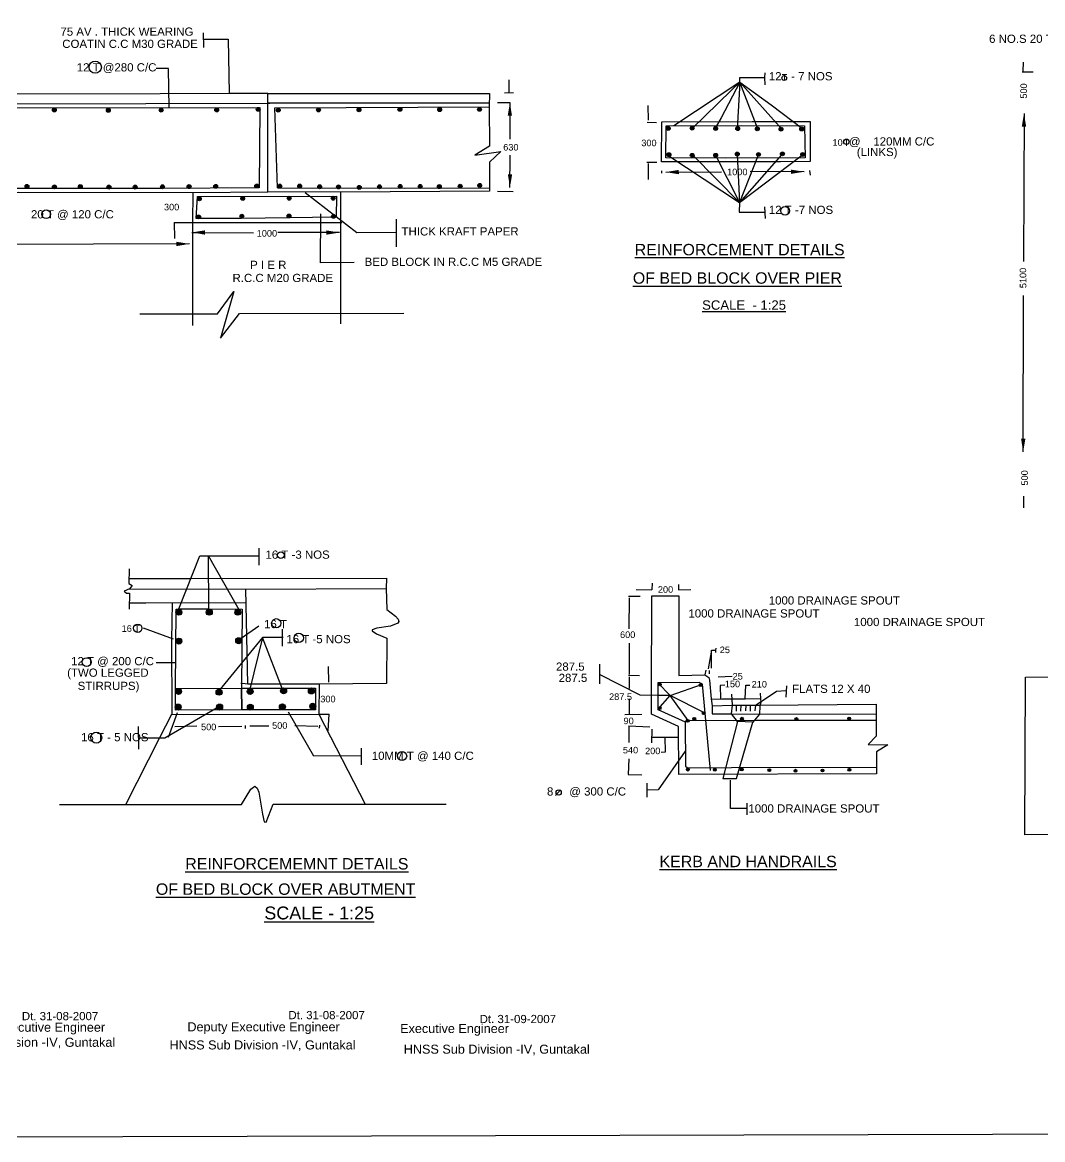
# Model space of a CAD drawing. Header units: metres. Extents: x 26925.7 to 27020.3, y 21622.1 to 21684.9.
# Drawn here: x 26956.68 to 26987.78, y 21622.14 to 21656.23 of the extents above; entities that cross this region are included whole.
import ezdxf

# ---------------------------------------------------------------- set-up
doc = ezdxf.new("R2010")
doc.units = ezdxf.units.M
doc.header["$MEASUREMENT"] = 0
doc.layers.add('DIMENSION', color=255, linetype='Continuous')
doc.styles.get("Standard").update_dxf_attribs({"font": 'arial.ttf'})
doc.styles.add('TIMES NEW ROMAN', font='times.ttf')
doc.dimstyles.new('ISO-25', dxfattribs={"dimtxt": 0.636364, "dimasz": 1, "dimexe": 1.25, "dimexo": 0.625, "dimtad": 0, "dimtih": 1, "dimtoh": 1, "dimlfac": 100, "dimtxsty": 'TIMES NEW ROMAN', "dimcen": 2.5, "dimadec": 0, "dimazin": 0, "dimtfac": 1, "dimtmove": 0, "dimatfit": 3, "dimfxl": 1, "dimarcsym": 0})

msp = doc.modelspace()

# ---------------------------------------------------------------- hatches: boundary and pattern name
h = msp.add_hatch(color=7)
h.dxf.hatch_style = 1
h.paths.add_polyline_path([(26961.539, 21638.233, 0.857299), (26961.362, 21638.26), (26961.361, 21638.206, 0.861983)])
h = msp.add_hatch(color=7)
h.dxf.hatch_style = 1
h.paths.add_polyline_path([(26962.466, 21638.233, 0.857299), (26962.288, 21638.26), (26962.288, 21638.206, 0.861983)])
h = msp.add_hatch(color=7)
h.dxf.hatch_style = 1
h.paths.add_polyline_path([(26963.335, 21638.233, 0.857299), (26963.157, 21638.26), (26963.156, 21638.206, 0.861983)])
h = msp.add_hatch(color=7)
h.dxf.hatch_style = 1
h.paths.add_polyline_path([(26961.539, 21637.353, 0.857299), (26961.362, 21637.38), (26961.361, 21637.326, 0.861983)])
h = msp.add_hatch(color=7)
h.dxf.hatch_style = 1
h.paths.add_polyline_path([(26963.363, 21637.365, 0.857299), (26963.186, 21637.393), (26963.185, 21637.339, 0.861983)])
h = msp.add_hatch(color=7)
h.dxf.hatch_style = 1
h.paths.add_polyline_path([(26976.072, 21636.06, 0.172753), (26976.062, 21636.033, 0.623461), (26976.132, 21635.999)])
h = msp.add_hatch(color=7)
h.dxf.hatch_style = 1
h.paths.add_polyline_path([(26976.072, 21636.06), (26976.132, 21635.999, 0.231936), (26976.148, 21636.033, 0.705388)])
h = msp.add_hatch(color=7)
h.dxf.hatch_style = 1
h.paths.add_polyline_path([(26977.322, 21636.037, 0.172753), (26977.313, 21636.009, 0.623461), (26977.382, 21635.975)])
h = msp.add_hatch(color=7)
h.dxf.hatch_style = 1
h.paths.add_polyline_path([(26977.322, 21636.037), (26977.382, 21635.975, 0.231936), (26977.399, 21636.009, 0.705388)])
h = msp.add_hatch(color=7)
h.dxf.hatch_style = 1
h.paths.add_polyline_path([(26961.529, 21635.819, 0.857299), (26961.352, 21635.847), (26961.351, 21635.793, 0.861983)])
h = msp.add_hatch(color=7)
h.dxf.hatch_style = 1
h.paths.add_polyline_path([(26962.763, 21635.793, 0.857299), (26962.585, 21635.821), (26962.585, 21635.767, 0.861983)])
h = msp.add_hatch(color=7)
h.dxf.hatch_style = 1
h.paths.add_polyline_path([(26963.71, 21635.814, 0.857299), (26963.533, 21635.841), (26963.532, 21635.787, 0.861983)])
h = msp.add_hatch(color=7)
h.dxf.hatch_style = 1
h.paths.add_polyline_path([(26964.731, 21635.835, 0.857299), (26964.553, 21635.862), (26964.552, 21635.808, 0.861983)])
h = msp.add_hatch(color=7)
h.dxf.hatch_style = 1
h.paths.add_polyline_path([(26965.578, 21635.831, 0.857299), (26965.401, 21635.858), (26965.4, 21635.804, 0.861983)])
h = msp.add_hatch(color=7)
h.dxf.hatch_style = 1
h.paths.add_polyline_path([(26961.514, 21635.341, 0.857299), (26961.336, 21635.368), (26961.336, 21635.314, 0.861983)])
h = msp.add_hatch(color=7)
h.dxf.hatch_style = 1
h.paths.add_polyline_path([(26962.779, 21635.341, 0.857299), (26962.601, 21635.368), (26962.601, 21635.314, 0.861983)])
h = msp.add_hatch(color=7)
h.dxf.hatch_style = 1
h.paths.add_polyline_path([(26963.716, 21635.336, 0.857299), (26963.538, 21635.363), (26963.537, 21635.309, 0.861983)])
h = msp.add_hatch(color=7)
h.dxf.hatch_style = 1
h.paths.add_polyline_path([(26964.694, 21635.346, 0.857299), (26964.516, 21635.374), (26964.516, 21635.32, 0.861983)])
h = msp.add_hatch(color=7)
h.dxf.hatch_style = 1
h.paths.add_polyline_path([(26965.62, 21635.365, 0.857299), (26965.442, 21635.393), (26965.442, 21635.339, 0.861983)])
h = msp.add_hatch(color=7)
h.dxf.hatch_style = 1
h.paths.add_polyline_path([(26976.07, 21635.334, 0.172753), (26976.06, 21635.307, 0.623461), (26976.13, 21635.273)])
h = msp.add_hatch(color=7)
h.dxf.hatch_style = 1
h.paths.add_polyline_path([(26976.07, 21635.334), (26976.13, 21635.273, 0.231936), (26976.146, 21635.307, 0.705388)])
h = msp.add_hatch(color=7)
h.dxf.hatch_style = 1
h.paths.add_polyline_path([(26976.924, 21634.945, 0.172753), (26976.914, 21634.918, 0.623461), (26976.984, 21634.884)])
h = msp.add_hatch(color=7)
h.dxf.hatch_style = 1
h.paths.add_polyline_path([(26976.924, 21634.945), (26976.984, 21634.884, 0.231936), (26977, 21634.918, 0.705388)])
h = msp.add_hatch(color=7)
h.dxf.hatch_style = 1
h.paths.add_polyline_path([(26977.126, 21635.009, 0.172753), (26977.117, 21634.982, 0.623461), (26977.186, 21634.948)])
h = msp.add_hatch(color=7)
h.dxf.hatch_style = 1
h.paths.add_polyline_path([(26977.126, 21635.009), (26977.186, 21634.948, 0.231936), (26977.203, 21634.982, 0.705388)])
h = msp.add_hatch(color=7)
h.dxf.hatch_style = 1
h.paths.add_polyline_path([(26977.413, 21635.18, 0.172753), (26977.403, 21635.153, 0.623461), (26977.473, 21635.119)])
h = msp.add_hatch(color=7)
h.dxf.hatch_style = 1
h.paths.add_polyline_path([(26977.413, 21635.18), (26977.473, 21635.119, 0.231936), (26977.489, 21635.153, 0.705388)])
h = msp.add_hatch(color=7)
h.dxf.hatch_style = 1
h.paths.add_polyline_path([(26978.58, 21635.013, 0.172753), (26978.57, 21634.986, 0.623461), (26978.64, 21634.952)])
h = msp.add_hatch(color=7)
h.dxf.hatch_style = 1
h.paths.add_polyline_path([(26978.58, 21635.013), (26978.64, 21634.952, 0.231936), (26978.656, 21634.986, 0.705388)])
h = msp.add_hatch(color=7)
h.dxf.hatch_style = 1
h.paths.add_polyline_path([(26980.24, 21635.003, 0.172753), (26980.23, 21634.976, 0.623461), (26980.299, 21634.942)])
h = msp.add_hatch(color=7)
h.dxf.hatch_style = 1
h.paths.add_polyline_path([(26980.24, 21635.003), (26980.299, 21634.942, 0.231936), (26980.316, 21634.976, 0.705388)])
h = msp.add_hatch(color=7)
h.dxf.hatch_style = 1
h.paths.add_polyline_path([(26981.849, 21635.021, 0.172753), (26981.84, 21634.994, 0.623461), (26981.909, 21634.96)])
h = msp.add_hatch(color=7)
h.dxf.hatch_style = 1
h.paths.add_polyline_path([(26981.849, 21635.021), (26981.909, 21634.96, 0.231936), (26981.926, 21634.994, 0.705388)])
h = msp.add_hatch(color=7)
h.dxf.hatch_style = 1
h.paths.add_polyline_path([(26976.929, 21633.46, 0.172753), (26976.92, 21633.433, 0.623461), (26976.989, 21633.399)])
h = msp.add_hatch(color=7)
h.dxf.hatch_style = 1
h.paths.add_polyline_path([(26976.929, 21633.46), (26976.989, 21633.399, 0.231936), (26977.006, 21633.433, 0.705388)])
h = msp.add_hatch(color=7)
h.dxf.hatch_style = 1
h.paths.add_polyline_path([(26977.754, 21633.455, 0.172753), (26977.745, 21633.428, 0.623461), (26977.814, 21633.394)])
h = msp.add_hatch(color=7)
h.dxf.hatch_style = 1
h.paths.add_polyline_path([(26977.754, 21633.455), (26977.814, 21633.394, 0.231936), (26977.831, 21633.428, 0.705388)])
h = msp.add_hatch(color=7)
h.dxf.hatch_style = 1
h.paths.add_polyline_path([(26978.571, 21633.463, 0.172753), (26978.562, 21633.436, 0.623461), (26978.631, 21633.402)])
h = msp.add_hatch(color=7)
h.dxf.hatch_style = 1
h.paths.add_polyline_path([(26978.571, 21633.463), (26978.631, 21633.402, 0.231936), (26978.648, 21633.436, 0.705388)])
h = msp.add_hatch(color=7)
h.dxf.hatch_style = 1
h.paths.add_polyline_path([(26979.415, 21633.445, 0.172753), (26979.405, 21633.417, 0.623461), (26979.475, 21633.383)])
h = msp.add_hatch(color=7)
h.dxf.hatch_style = 1
h.paths.add_polyline_path([(26979.415, 21633.445), (26979.475, 21633.383, 0.231936), (26979.491, 21633.417, 0.705388)])
h = msp.add_hatch(color=7)
h.dxf.hatch_style = 1
h.paths.add_polyline_path([(26980.21, 21633.426, 0.172753), (26980.201, 21633.399, 0.623461), (26980.27, 21633.365)])
h = msp.add_hatch(color=7)
h.dxf.hatch_style = 1
h.paths.add_polyline_path([(26980.21, 21633.426), (26980.27, 21633.365, 0.231936), (26980.287, 21633.399, 0.705388)])
h = msp.add_hatch(color=7)
h.dxf.hatch_style = 1
h.paths.add_polyline_path([(26981.036, 21633.432, 0.172753), (26981.026, 21633.405, 0.623461), (26981.096, 21633.371)])
h = msp.add_hatch(color=7)
h.dxf.hatch_style = 1
h.paths.add_polyline_path([(26981.036, 21633.432), (26981.096, 21633.371, 0.231936), (26981.112, 21633.405, 0.705388)])
h = msp.add_hatch(color=7)
h.dxf.hatch_style = 1
h.paths.add_polyline_path([(26981.855, 21633.457, 0.172753), (26981.846, 21633.43, 0.623461), (26981.915, 21633.396)])
h = msp.add_hatch(color=7)
h.dxf.hatch_style = 1
h.paths.add_polyline_path([(26981.855, 21633.457), (26981.915, 21633.396, 0.231936), (26981.932, 21633.43, 0.705388)])
at = {"layer": 'DIMENSION', "ltscale": 0.02}
h = msp.add_hatch(color=256, dxfattribs=at)
h.dxf.hatch_style = 1
h.paths.add_polyline_path([(26957.71, 21653.555, 1), (26957.592, 21653.555, 1)])
h = msp.add_hatch(color=256, dxfattribs=at)
h.dxf.hatch_style = 1
h.paths.add_polyline_path([(26959.356, 21653.544, 1), (26959.238, 21653.544, 1)])
h = msp.add_hatch(color=256, dxfattribs=at)
h.dxf.hatch_style = 1
h.paths.add_polyline_path([(26960.967, 21653.549, 1), (26960.849, 21653.549, 1)])
h = msp.add_hatch(color=256, dxfattribs=at)
h.dxf.hatch_style = 1
h.paths.add_polyline_path([(26962.66, 21653.555, 1), (26962.542, 21653.555, 1)])
h = msp.add_hatch(color=256, dxfattribs=at)
h.dxf.hatch_style = 1
h.paths.add_polyline_path([(26963.922, 21653.572, 1), (26963.805, 21653.572, 1)])
h = msp.add_hatch(color=256, dxfattribs=at)
h.dxf.hatch_style = 1
h.paths.add_polyline_path([(26964.536, 21653.55, 1), (26964.418, 21653.55, 1)])
h = msp.add_hatch(color=256, dxfattribs=at)
h.dxf.hatch_style = 1
h.paths.add_polyline_path([(26965.764, 21653.555, 1), (26965.646, 21653.555, 1)])
h = msp.add_hatch(color=256, dxfattribs=at)
h.dxf.hatch_style = 1
h.paths.add_polyline_path([(26966.998, 21653.561, 1), (26966.88, 21653.561, 1)])
h = msp.add_hatch(color=256, dxfattribs=at)
h.dxf.hatch_style = 1
h.paths.add_polyline_path([(26968.245, 21653.572, 1), (26968.127, 21653.572, 1)])
h = msp.add_hatch(color=256, dxfattribs=at)
h.dxf.hatch_style = 1
h.paths.add_polyline_path([(26969.455, 21653.566, 1), (26969.338, 21653.566, 1)])
h = msp.add_hatch(color=256, dxfattribs=at)
h.dxf.hatch_style = 1
h.paths.add_polyline_path([(26970.672, 21653.572, 1), (26970.554, 21653.572, 1)])
h = msp.add_hatch(color=256, dxfattribs=at)
h.dxf.hatch_style = 1
h.paths.add_polyline_path([(26976.426, 21652.991, 1), (26976.308, 21652.991, 1)])
h = msp.add_hatch(color=256, dxfattribs=at)
h.dxf.hatch_style = 1
h.paths.add_polyline_path([(26977.155, 21652.999, 1), (26977.038, 21652.999, 1)])
h = msp.add_hatch(color=256, dxfattribs=at)
h.dxf.hatch_style = 1
h.paths.add_polyline_path([(26977.87, 21652.991, 1), (26977.753, 21652.991, 1)])
h = msp.add_hatch(color=256, dxfattribs=at)
h.dxf.hatch_style = 1
h.paths.add_polyline_path([(26978.543, 21652.985, 1), (26978.425, 21652.985, 1)])
h = msp.add_hatch(color=256, dxfattribs=at)
h.dxf.hatch_style = 1
h.paths.add_polyline_path([(26979.141, 21652.979, 1), (26979.023, 21652.979, 1)])
h = msp.add_hatch(color=256, dxfattribs=at)
h.dxf.hatch_style = 1
h.paths.add_polyline_path([(26979.863, 21652.967, 1), (26979.745, 21652.967, 1)])
h = msp.add_hatch(color=256, dxfattribs=at)
h.dxf.hatch_style = 1
h.paths.add_polyline_path([(26980.492, 21652.973, 1), (26980.374, 21652.973, 1)])
h = msp.add_hatch(color=256, dxfattribs=at)
h.dxf.hatch_style = 1
h.paths.add_polyline_path([(26976.445, 21652.19, 1), (26976.328, 21652.19, 1)])
h = msp.add_hatch(color=256, dxfattribs=at)
h.dxf.hatch_style = 1
h.paths.add_polyline_path([(26977.155, 21652.172, 1), (26977.037, 21652.172, 1)])
h = msp.add_hatch(color=256, dxfattribs=at)
h.dxf.hatch_style = 1
h.paths.add_polyline_path([(26977.87, 21652.172, 1), (26977.753, 21652.172, 1)])
h = msp.add_hatch(color=256, dxfattribs=at)
h.dxf.hatch_style = 1
h.paths.add_polyline_path([(26978.53, 21652.209, 1), (26978.413, 21652.209, 1)])
h = msp.add_hatch(color=256, dxfattribs=at)
h.dxf.hatch_style = 1
h.paths.add_polyline_path([(26979.178, 21652.197, 1), (26979.06, 21652.197, 1)])
h = msp.add_hatch(color=256, dxfattribs=at)
h.dxf.hatch_style = 1
h.paths.add_polyline_path([(26979.906, 21652.215, 1), (26979.788, 21652.215, 1)])
h = msp.add_hatch(color=256, dxfattribs=at)
h.dxf.hatch_style = 1
h.paths.add_polyline_path([(26980.523, 21652.197, 1), (26980.405, 21652.197, 1)])
h = msp.add_hatch(color=256, dxfattribs=at)
h.dxf.hatch_style = 1
h.paths.add_polyline_path([(26956.874, 21651.223, 1), (26956.757, 21651.223, 1)])
h = msp.add_hatch(color=256, dxfattribs=at)
h.dxf.hatch_style = 1
h.paths.add_polyline_path([(26958.5, 21651.217, 1), (26958.383, 21651.217, 1)])
h = msp.add_hatch(color=256, dxfattribs=at)
h.dxf.hatch_style = 1
h.paths.add_polyline_path([(26961.007, 21651.212, 1), (26960.889, 21651.212, 1)])
h = msp.add_hatch(color=256, dxfattribs=at)
h.dxf.hatch_style = 1
h.paths.add_polyline_path([(26961.817, 21651.217, 1), (26961.699, 21651.217, 1)])
h = msp.add_hatch(color=256, dxfattribs=at)
h.dxf.hatch_style = 1
h.paths.add_polyline_path([(26962.629, 21651.223, 1), (26962.511, 21651.223, 1)])
h = msp.add_hatch(color=256, dxfattribs=at)
h.dxf.hatch_style = 1
h.paths.add_polyline_path([(26963.88, 21651.233, 1), (26963.762, 21651.233, 1)])
h = msp.add_hatch(color=256, dxfattribs=at)
h.dxf.hatch_style = 1
h.paths.add_polyline_path([(26964.583, 21651.232, 1), (26964.465, 21651.232, 1)])
h = msp.add_hatch(color=256, dxfattribs=at)
h.dxf.hatch_style = 1
h.paths.add_polyline_path([(26965.188, 21651.232, 1), (26965.07, 21651.232, 1)])
h = msp.add_hatch(color=256, dxfattribs=at)
h.dxf.hatch_style = 1
h.paths.add_polyline_path([(26965.798, 21651.212, 1), (26965.68, 21651.212, 1)])
h = msp.add_hatch(color=256, dxfattribs=at)
h.dxf.hatch_style = 1
h.paths.add_polyline_path([(26967.621, 21651.212, 1), (26967.504, 21651.212, 1)])
h = msp.add_hatch(color=256, dxfattribs=at)
h.dxf.hatch_style = 1
h.paths.add_polyline_path([(26968.252, 21651.222, 1), (26968.134, 21651.222, 1)])
h = msp.add_hatch(color=256, dxfattribs=at)
h.dxf.hatch_style = 1
h.paths.add_polyline_path([(26968.862, 21651.222, 1), (26968.744, 21651.222, 1)])
h = msp.add_hatch(color=256, dxfattribs=at)
h.dxf.hatch_style = 1
h.paths.add_polyline_path([(26969.447, 21651.217, 1), (26969.329, 21651.217, 1)])
h = msp.add_hatch(color=256, dxfattribs=at)
h.dxf.hatch_style = 1
h.paths.add_polyline_path([(26970.083, 21651.227, 1), (26969.965, 21651.227, 1)])
h = msp.add_hatch(color=256, dxfattribs=at)
h.dxf.hatch_style = 1
h.paths.add_polyline_path([(26970.678, 21651.252, 1), (26970.56, 21651.252, 1)])
h = msp.add_hatch(color=256, dxfattribs=at)
h.dxf.hatch_style = 1
h.paths.add_polyline_path([(26957.712, 21651.208, 1), (26957.594, 21651.208, 1)])
h = msp.add_hatch(color=256, dxfattribs=at)
h.dxf.hatch_style = 1
h.paths.add_polyline_path([(26959.373, 21651.202, 1), (26959.255, 21651.202, 1)])
h = msp.add_hatch(color=256, dxfattribs=at)
h.dxf.hatch_style = 1
h.paths.add_polyline_path([(26960.175, 21651.202, 1), (26960.057, 21651.202, 1)])
h = msp.add_hatch(color=256, dxfattribs=at)
h.dxf.hatch_style = 1
h.paths.add_polyline_path([(26966.373, 21651.207, 1), (26966.255, 21651.207, 1)])
h = msp.add_hatch(color=256, dxfattribs=at)
h.dxf.hatch_style = 1
h.paths.add_polyline_path([(26967.006, 21651.192, 1), (26966.888, 21651.192, 1)])
h = msp.add_hatch(color=256, dxfattribs=at)
h.dxf.hatch_style = 1
h.paths.add_polyline_path([(26962.131, 21650.842, 1), (26962.013, 21650.842, 1)])
h = msp.add_hatch(color=256, dxfattribs=at)
h.dxf.hatch_style = 1
h.paths.add_polyline_path([(26963.452, 21650.852, 1), (26963.335, 21650.852, 1)])
h = msp.add_hatch(color=256, dxfattribs=at)
h.dxf.hatch_style = 1
h.paths.add_polyline_path([(26964.869, 21650.862, 1), (26964.751, 21650.862, 1)])
h = msp.add_hatch(color=256, dxfattribs=at)
h.dxf.hatch_style = 1
h.paths.add_polyline_path([(26966.21, 21650.862, 1), (26966.092, 21650.862, 1)])
h = msp.add_hatch(color=256, dxfattribs=at)
h.dxf.hatch_style = 1
h.paths.add_polyline_path([(26962.106, 21650.294, 1), (26961.988, 21650.294, 1)])
h = msp.add_hatch(color=256, dxfattribs=at)
h.dxf.hatch_style = 1
h.paths.add_polyline_path([(26963.424, 21650.313, 1), (26963.306, 21650.313, 1)])
h = msp.add_hatch(color=256, dxfattribs=at)
h.dxf.hatch_style = 1
h.paths.add_polyline_path([(26964.864, 21650.318, 1), (26964.746, 21650.318, 1)])
h = msp.add_hatch(color=256, dxfattribs=at)
h.dxf.hatch_style = 1
h.paths.add_polyline_path([(26966.22, 21650.308, 1), (26966.102, 21650.308, 1)])

# ---------------------------------------------------------------- linework, layer by layer
for centre, radius in [((26961.448, 21638.233), 0.091), ((26962.375, 21638.233), 0.091), ((26963.244, 21638.233), 0.091), ((26961.448, 21637.353), 0.091), ((26963.272, 21637.365), 0.091), ((26976.105, 21636.033), 0.043), ((26977.356, 21636.009), 0.043), ((26961.438, 21635.819), 0.091), ((26962.672, 21635.793), 0.091), ((26963.619, 21635.814), 0.091), ((26964.64, 21635.835), 0.091), ((26965.487, 21635.831), 0.091), ((26961.423, 21635.341), 0.091), ((26962.688, 21635.341), 0.091), ((26963.625, 21635.336), 0.091), ((26964.603, 21635.346), 0.091), ((26965.529, 21635.365), 0.091), ((26976.103, 21635.307), 0.043), ((26976.957, 21634.918), 0.043), ((26977.16, 21634.982), 0.043), ((26977.446, 21635.153), 0.043), ((26978.613, 21634.986), 0.043), ((26980.273, 21634.976), 0.043), ((26981.883, 21634.994), 0.043), ((26976.963, 21633.433), 0.043), ((26977.788, 21633.428), 0.043), ((26978.605, 21633.436), 0.043), ((26979.448, 21633.417), 0.043), ((26980.244, 21633.399), 0.043), ((26981.069, 21633.405), 0.043), ((26981.889, 21633.43), 0.043)]:
    msp.add_circle(centre, radius)
msp.add_lwpolyline([(27020.323, 21684.907), (26925.65, 21684.649), (26925.65, 21622.145), (27020.323, 21622.402)], close=True, dxfattribs=at)
for points in [[(26962.186, 21655.711), (26962.949, 21655.713), (26962.984, 21654.052)], [(26962.188, 21655.903), (26962.201, 21655.458)], [(26961.15, 21653.624), (26961.135, 21654.82), (26960.75, 21654.819)], [(26979.308, 21654.683), (26979.297, 21654.544), (26979.314, 21654.318)], [(26987.157, 21654.72), (26987.496, 21654.719)], [(26987.183, 21655.013), (26987.176, 21654.737)], [(26971.504, 21654.478), (26971.51, 21654.082)], [(26978.547, 21654.404), (26976.536, 21653.067)], [(26977.078, 21652.97), (26978.295, 21654.163), (26978.547, 21654.404)], [(26978.547, 21654.404), (26977.982, 21653.315), (26977.799, 21652.997)], [(26978.547, 21654.404), (26978.47, 21652.97)], [(26978.547, 21654.404), (26978.55, 21654.549), (26979.297, 21654.544)], [(26979.112, 21652.944), (26978.547, 21654.404)], [(26979.84, 21652.955), (26978.547, 21654.404)], [(26978.547, 21654.404), (26979.508, 21653.707), (26980.466, 21652.977)], [(26954.768, 21654.036), (26954.765, 21653.741), (26954.765, 21653.616), (26954.766, 21652.314), (26954.674, 21652.267), (26954.843, 21652.189), (26954.772, 21652.099), (26954.777, 21651.162), (26954.778, 21651.041), (26956.557, 21651.044), (26961.872, 21651.035), (26964.162, 21651.052), (26964.16, 21654.054), (26962.965, 21654.052), (26960.879, 21654.05), (26954.768, 21654.036)], [(26964.16, 21654.054), (26970.913, 21654.057), (26970.908, 21653.649), (26970.916, 21652.447), (26970.468, 21652.172), (26971.263, 21652.286), (26970.913, 21651.957), (26970.917, 21651.075), (26966.378, 21651.045), (26964.162, 21651.052)], [(26971.373, 21654.082), (26971.645, 21654.09)], [(26954.765, 21653.741), (26960.438, 21653.75), (26964.221, 21653.763)], [(26970.907, 21653.765), (26964.16, 21653.762)], [(26971.158, 21653.781), (26971.539, 21653.777)], [(26975.748, 21653.687), (26975.75, 21653.246)], [(26954.765, 21653.616), (26956.324, 21653.616), (26963.919, 21653.628), (26963.89, 21651.175), (26960.918, 21651.158), (26954.777, 21651.162)], [(26964.458, 21651.183), (26964.375, 21653.621), (26970.908, 21653.649)], [(26975.727, 21653.185), (26976.011, 21653.175)], [(26976.168, 21653.189), (26978.929, 21653.199), (26980.688, 21653.203), (26980.689, 21651.983), (26979.787, 21651.968), (26976.165, 21651.968), (26976.168, 21653.189)], [(26976.303, 21653.066), (26978.61, 21653.077), (26980.525, 21653.074), (26980.542, 21652.097), (26978.12, 21652.084), (26976.291, 21652.092), (26976.303, 21653.066)], [(26975.711, 21651.96), (26976.018, 21651.96)], [(26976.38, 21652.155), (26978.537, 21650.733)], [(26977.111, 21652.18), (26978.537, 21650.733)], [(26977.796, 21652.196), (26978.537, 21650.733)], [(26978.464, 21652.196), (26978.537, 21650.733)], [(26978.537, 21650.733), (26980.458, 21652.188)], [(26979.818, 21652.188), (26978.537, 21650.733)], [(26979.104, 21652.18), (26978.537, 21650.733)], [(26975.75, 21651.918), (26975.75, 21651.435)], [(26976.164, 21651.702), (26976.16, 21651.624)], [(26980.672, 21651.711), (26980.69, 21651.562)], [(26961.872, 21651.035), (26961.866, 21650.124), (26961.862, 21646.979)], [(26962.012, 21650.917), (26966.25, 21650.929), (26966.246, 21650.28), (26963.361, 21650.245), (26961.977, 21650.243), (26962.012, 21650.917)], [(26964.458, 21651.183), (26968.311, 21651.17), (26970.917, 21651.174)], [(26965.302, 21651.032), (26966.874, 21649.814), (26968.076, 21649.822)], [(26966.378, 21651.045), (26966.378, 21647.027)], [(26971.159, 21651.076), (26971.641, 21651.063)], [(26978.537, 21650.733), (26978.529, 21650.44), (26979.313, 21650.44)], [(26979.305, 21650.598), (26979.323, 21650.241)], [(26966.787, 21648.9), (26965.763, 21648.895), (26965.776, 21650.383)], [(26961.307, 21650.118), (26966.414, 21650.121)], [(26961.307, 21650.118), (26961.311, 21649.633)], [(26968.074, 21650.223), (26968.076, 21649.822), (26968.076, 21649.379)], [(26960.261, 21647.331), (26962.624, 21647.335), (26963.125, 21648.018), (26962.714, 21646.592), (26963.297, 21647.35), (26968.302, 21647.354)], [(26987.201, 21641.774), (26987.201, 21641.413)], [(26963.887, 21640.184), (26963.885, 21639.953), (26963.882, 21639.67)], [(26961.441, 21638.336), (26962.09, 21639.95), (26963.885, 21639.953)], [(26962.363, 21638.294), (26962.351, 21639.951)], [(26963.288, 21638.303), (26962.351, 21639.951)], [(26959.931, 21639.554), (26959.917, 21639.108), (26960.027, 21639.046), (26959.946, 21638.948), (26959.776, 21638.876), (26959.849, 21638.813), (26959.937, 21638.813), (26959.93, 21638.326)], [(26959.922, 21639.26), (26961.823, 21639.257), (26967.775, 21639.271), (26967.77, 21638.952), (26967.787, 21638.319), (26968.05, 21638.116), (26968.13, 21638.022), (26968.157, 21637.951), (26968.123, 21637.897), (26967.902, 21637.811), (26967.481, 21637.746), (26967.341, 21637.701), (26967.344, 21637.662), (26967.471, 21637.571), (26967.784, 21637.444), (26967.777, 21636.06), (26965.729, 21636.042), (26963.552, 21636.043), (26963.468, 21636.052), (26963.332, 21636.062)], [(26975.873, 21639.116), (26975.862, 21638.915)], [(26976.674, 21639.074), (26976.68, 21638.917)], [(26959.946, 21638.948), (26963.485, 21638.94)], [(26963.552, 21636.043), (26963.485, 21638.94), (26967.77, 21638.952)], [(26975.159, 21638.721), (26975.512, 21638.721)], [(26975.177, 21638.672), (26975.165, 21637.729)], [(26975.39, 21638.931), (26975.862, 21638.915)], [(26982.701, 21635.433), (26982.707, 21634.454), (26982.458, 21634.194), (26983.056, 21634.184), (26982.715, 21633.972), (26982.718, 21633.512), (26982.718, 21633.3), (26976.684, 21633.287), (26976.68, 21634.748), (26975.852, 21635.125), (26975.852, 21635.71), (26975.867, 21638.734), (26976.691, 21638.732), (26976.69, 21636.304), (26977.484, 21636.32), (26977.608, 21636.247), (26977.625, 21636.16), (26977.678, 21635.589), (26977.703, 21635.378), (26978.324, 21635.394), (26979.139, 21635.397), (26982.701, 21635.433)], [(26976.68, 21638.917), (26977.054, 21638.923)], [(26963.495, 21638.506), (26962.349, 21638.517), (26960.44, 21638.513), (26959.933, 21638.508)], [(26961.24, 21638.515), (26961.217, 21637.386), (26961.23, 21635.125)], [(26961.362, 21638.325), (26961.441, 21638.336), (26962.363, 21638.336), (26963.38, 21638.326), (26963.357, 21635.918), (26963.363, 21635.251), (26961.349, 21635.247), (26961.349, 21635.902), (26961.362, 21638.325)], [(26960.357, 21637.755), (26961.276, 21637.419)], [(26963.248, 21637.369), (26963.882, 21637.82)], [(26964.594, 21637.721), (26964.591, 21637.195)], [(26963.997, 21637.463), (26962.661, 21635.838)], [(26964.624, 21637.466), (26963.997, 21637.463), (26963.605, 21635.847)], [(26964.621, 21635.855), (26963.997, 21637.463)], [(26975.18, 21636.334), (26975.187, 21637.291)], [(26977.68, 21637.076), (26977.581, 21636.511)], [(26977.685, 21636.529), (26977.68, 21637.076), (26977.806, 21637.076)], [(26977.816, 21637.135), (26977.806, 21637.076), (26977.809, 21637.007)], [(26960.757, 21636.698), (26961.359, 21636.699)], [(26974.267, 21636.646), (26974.273, 21636.333), (26974.273, 21636.048)], [(26966.001, 21636.573), (26966.011, 21636.095)], [(26977.494, 21635.15), (26976.426, 21635.696), (26976.051, 21635.696), (26975.51, 21635.7), (26974.273, 21636.333)], [(26975.156, 21636.311), (26975.489, 21636.301)], [(26977.517, 21636.461), (26977.484, 21636.32)], [(26977.609, 21636.459), (26977.609, 21636.358)], [(26977.885, 21636.264), (26978.311, 21636.283)], [(26965.729, 21636.042), (26965.717, 21635.123)], [(26975.176, 21636.266), (26975.172, 21635.905)], [(26977.653, 21633.405), (26977.494, 21635.15), (26977.415, 21636.043), (26977.309, 21636.094), (26976.05, 21636.082), (26976.052, 21635.266), (26976.885, 21634.893)], [(26976.975, 21634.934), (26976.426, 21635.696), (26976.05, 21636.082)], [(26976.052, 21635.266), (26976.426, 21635.696), (26977.415, 21636.043)], [(26978.092, 21636.005), (26977.954, 21635.998), (26977.962, 21635.591)], [(26978.716, 21635.593), (26978.728, 21636.004), (26978.854, 21636.005)], [(26979.969, 21635.984), (26979.955, 21635.638)], [(26987.257, 21636.251), (26996.117, 21636.268), (26996.129, 21631.454), (26987.235, 21631.44), (26987.257, 21636.251)], [(26961.349, 21635.902), (26963.357, 21635.918)], [(26963.357, 21635.918), (26965.61, 21635.916), (26965.608, 21635.26), (26963.363, 21635.251), (26963.356, 21635.918)], [(26975.174, 21635.592), (26975.178, 21635.114)], [(26977.679, 21635.583), (26978.01, 21635.593), (26978.298, 21635.59), (26978.716, 21635.593), (26979.179, 21635.597)], [(26979.171, 21635.766), (26979.179, 21635.597), (26979.185, 21635.481), (26979.154, 21635.366), (26979.146, 21635.12), (26978.946, 21634.884), (26978.481, 21634.899), (26978.297, 21635.134), (26978.324, 21635.394), (26978.307, 21635.738)], [(26979.963, 21635.839), (26979.671, 21635.814), (26979.044, 21635.396)], [(26962.689, 21635.362), (26961.014, 21634.393), (26960.212, 21634.394)], [(26977.703, 21635.378), (26977.706, 21635.13), (26978.297, 21635.134), (26979.146, 21635.12), (26982.703, 21635.134)], [(26978.442, 21635.217), (26978.447, 21635.394)], [(26978.584, 21635.216), (26978.585, 21635.395)], [(26978.732, 21635.224), (26978.739, 21635.395)], [(26978.876, 21635.218), (26978.873, 21635.396)], [(26979.021, 21635.221), (26979.032, 21635.396)], [(26959.831, 21632.365), (26960.867, 21634.416), (26961.23, 21635.125), (26964.794, 21635.118), (26965.717, 21635.123), (26966.029, 21635.12)], [(26961.13, 21634.418), (26961.403, 21635.173)], [(26967, 21633.851), (26965.563, 21633.84), (26964.79, 21635.186)], [(26965.717, 21635.123), (26967.127, 21632.376)], [(26965.998, 21634.616), (26966.029, 21635.12)], [(26975.04, 21635.112), (26975.56, 21635.119)], [(26982.704, 21634.932), (26979.027, 21634.933), (26978.361, 21634.923), (26976.975, 21634.934), (26976.912, 21634.927), (26976.885, 21634.893), (26976.892, 21633.537), (26976.938, 21633.497), (26977.05, 21633.485), (26978.297, 21633.495), (26982.718, 21633.503)], [(26960.21, 21634.748), (26960.215, 21634.057)], [(26961.326, 21634.751), (26961.993, 21634.763)], [(26963.365, 21634.749), (26962.652, 21634.739)], [(26963.47, 21634.774), (26963.47, 21634.688)], [(26963.611, 21634.769), (26964.188, 21634.764)], [(26964.982, 21634.776), (26965.684, 21634.756)], [(26965.739, 21634.79), (26965.725, 21634.701)], [(26975.169, 21634.765), (26975.809, 21634.737)], [(26975.169, 21634.765), (26975.169, 21634.257)], [(26975.864, 21634.665), (26975.856, 21634.245)], [(26978.034, 21633.161), (26978.449, 21633.16), (26978.946, 21634.884), (26978.481, 21634.899), (26978.034, 21633.161)], [(26975.859, 21634.424), (26976.681, 21634.424)], [(26976.151, 21633.966), (26976.278, 21633.973), (26976.269, 21634.424)], [(26967, 21634.087), (26967, 21633.576)], [(26976.881, 21633.992), (26976.056, 21632.811), (26975.713, 21632.81)], [(26975.163, 21633.763), (26975.145, 21633.28)], [(26975.145, 21633.28), (26975.556, 21633.269)], [(26957.811, 21632.366), (26959.831, 21632.365), (26963.352, 21632.372), (26963.637, 21632.832), (26963.767, 21632.926), (26963.831, 21632.868), (26963.88, 21632.745), (26964, 21632.074), (26964.048, 21631.842), (26964.106, 21631.83), (26964.321, 21632.374), (26967.127, 21632.376), (26969.598, 21632.378), (26969.598, 21632.378)], [(26975.713, 21633.019), (26975.713, 21632.596)], [(26978.783, 21632.247), (26978.262, 21632.243), (26978.266, 21633.114)], [(26978.765, 21632.409), (26978.762, 21632.057)]]:
    msp.add_lwpolyline(points, dxfattribs=at)
at = {"layer": 'DIMENSION'}
msp.add_lwpolyline([(26972.931, 21632.644), (26973.082, 21632.813)], dxfattribs=at)
at = {"layer": 'DIMENSION', "ltscale": 0.02}
for centre, radius in [((26958.897, 21654.86), 0.187), ((26979.903, 21654.528), 0.0727), ((26957.651, 21653.555), 0.0589), ((26959.297, 21653.544), 0.0589), ((26960.908, 21653.549), 0.0589), ((26962.601, 21653.555), 0.0589), ((26963.863, 21653.572), 0.0589), ((26964.477, 21653.55), 0.0589), ((26965.705, 21653.555), 0.0589), ((26966.939, 21653.561), 0.0589), ((26968.186, 21653.572), 0.0589), ((26969.397, 21653.566), 0.0589), ((26970.613, 21653.572), 0.0589), ((26976.367, 21652.991), 0.0589), ((26977.097, 21652.999), 0.0589), ((26977.811, 21652.991), 0.0589), ((26978.484, 21652.985), 0.0589), ((26979.082, 21652.979), 0.0589), ((26979.804, 21652.967), 0.0589), ((26980.433, 21652.973), 0.0589), ((26981.797, 21652.583), 0.082), ((26976.387, 21652.19), 0.0589), ((26977.096, 21652.172), 0.0589), ((26977.811, 21652.172), 0.0589), ((26978.471, 21652.209), 0.0589), ((26979.119, 21652.197), 0.0589), ((26979.847, 21652.215), 0.0589), ((26980.464, 21652.197), 0.0589), ((26956.815, 21651.223), 0.0589), ((26958.442, 21651.217), 0.0589), ((26960.948, 21651.212), 0.0589), ((26961.758, 21651.217), 0.0589), ((26962.57, 21651.223), 0.0589), ((26963.821, 21651.233), 0.0589), ((26964.524, 21651.232), 0.0589), ((26965.129, 21651.232), 0.0589), ((26965.739, 21651.212), 0.0589), ((26967.562, 21651.212), 0.0589), ((26968.193, 21651.222), 0.0589), ((26968.803, 21651.222), 0.0589), ((26969.388, 21651.217), 0.0589), ((26970.024, 21651.227), 0.0589), ((26970.619, 21651.252), 0.0589), ((26957.653, 21651.208), 0.0589), ((26959.314, 21651.202), 0.0589), ((26960.116, 21651.202), 0.0589), ((26966.314, 21651.207), 0.0589), ((26966.947, 21651.192), 0.0589), ((26962.072, 21650.842), 0.0589), ((26963.393, 21650.852), 0.0589), ((26964.81, 21650.862), 0.0589), ((26966.151, 21650.862), 0.0589), ((26979.926, 21650.475), 0.132), ((26957.403, 21650.373), 0.133), ((26962.047, 21650.294), 0.0589), ((26963.365, 21650.313), 0.0589), ((26964.805, 21650.318), 0.0589), ((26966.161, 21650.308), 0.0589), ((26960.193, 21637.745), 0.128), ((26965.103, 21637.451), 0.145), ((26958.635, 21636.713), 0.134), ((26968.251, 21633.847), 0.141)]:
    msp.add_circle(centre, radius, dxfattribs=at)
at = {"layer": 'DIMENSION'}
for centre, radius in [((26964.558, 21639.973), 0.101), ((26964.415, 21637.897), 0.14), ((26958.928, 21634.406), 0.168), ((26973.026, 21632.735), 0.0806)]:
    msp.add_circle(centre, radius, dxfattribs=at)

# ---------------------------------------------------------------- texts
for s, height, p in [('75 AV . THICK WEARING', 0.25, (26957.835, 21655.819)), ('COATIN C.C M30 GRADE', 0.25, (26957.892, 21655.447)), ('6 NO.S 20 TOR', 0.25, (26986.147, 21655.601)), ('12 T @280 C/C', 0.25, (26958.332, 21654.73)), ('12   - 7 NOS', 0.25, (26979.433, 21654.458)), ('@    120MM C/C', 0.25, (26981.875, 21652.47)), ('(LINKS)', 0.25, (26982.113, 21652.148)), ('12 T -7 NOS', 0.25, (26979.433, 21650.383)), ('20 T @ 120 C/C', 0.25, (26956.937, 21650.247)), ('THICK KRAFT PAPER', 0.25, (26968.235, 21649.725)), ('P I E R', 0.25, (26963.62, 21648.705)), ('BED BLOCK IN R.C.C M5 GRADE', 0.25, (26967.11, 21648.798)), ('R.C.C M20 GRADE', 0.25, (26963.082, 21648.305)), ('16 T -3 NOS', 0.25, (26964.086, 21639.865)), ('1000 DRAINAGE SPOUT', 0.25, (26979.43, 21638.468)), ('1000 DRAINAGE SPOUT', 0.25, (26976.98, 21638.072)), ('1000 DRAINAGE SPOUT', 0.25, (26982.027, 21637.811)), ('16 T', 0.2, (26959.702, 21637.635)), ('12 T @ 200 C/C', 0.25, (26958.16, 21636.616)), ('287.5', 0.25, (26972.943, 21636.449)), ('(TWO LEGGED', 0.25, (26958.041, 21636.265)), ('287.5', 0.25, (26973.025, 21636.106)), ('STIRRUPS)', 0.25, (26958.362, 21635.862)), ('FLATS 12 X 40', 0.25, (26980.143, 21635.772)), ('16 T - 5 NOS', 0.25, (26958.464, 21634.297)), ('10MM T @ 140 C/C', 0.25, (26967.329, 21633.73)), ('8     @ 300 C/C', 0.25, (26972.669, 21632.641)), ('1000 DRAINAGE SPOUT', 0.25, (26978.808, 21632.123)), ('Dt. 31-08-2007', 0.25, (26964.785, 21625.819)), ('Dt. 31-08-2007', 0.25, (26956.66, 21625.788)), ('Dt. 31-09-2007', 0.25, (26970.616, 21625.7))]:
    msp.add_text(s, height=height, dxfattribs=at).set_placement(p)
at = {"layer": 'DIMENSION', "ltscale": 0.02, "attachment_point": 1}
for s, width, insert, char_height in [('\\pi-0.6,l0.8,t0.8;T', 5.88024, (26979.626, 21654.648), 0.2), ('\\pi-0.6,l0.8,t0.8;300', 5.88024, (26975.345, 21652.649), 0.2), ('\\pi-0.6,l0.8,t0.8;10', 5.88024, (26981.174, 21652.664), 0.2), ('\\pi-0.6,l0.8,t0.8;T', 5.88024, (26981.516, 21652.654), 0.2), ('\\pi-0.6,l0.8,t0.8;630', 5.88024, (26971.135, 21652.517), 0.2), ('1000', 5.88024, (26978.161, 21651.764), 0.2), ('\\pi-0.6,l0.8,t0.8;300', 5.88024, (26960.793, 21650.692), 0.2), ('\\pi-0.6,l0.8,t0.8;1000', 5.88024, (26963.62, 21649.891), 0.2), ('\\pi-1.0439,l1.39187,t1.39187;{\\LREINFORCEMENT DETAILS}', 8.34958, (26974.995, 21649.468), 0.34797), ('\\pi-1.0439,l1.39187,t1.39187;{\\LOF BED BLOCK OVER PIER}', 9.8381, (26974.938, 21648.602), 0.34797), ('\\pi-0.85886,l1.14514,t1.14514;{\\LSCALE  - 1:25}', 5.88024, (26977.113, 21647.747), 0.28629), ('\\pi-0.6,l0.8,t0.8;200', 5.88024, (26975.85, 21639.028), 0.2), ('\\pi-0.6,l0.8,t0.8;600', 5.88024, (26974.697, 21637.648), 0.2), ('\\pi-0.6,l0.8,t0.8;25', 5.88024, (26977.736, 21637.186), 0.2), ('\\pi-0.6,l0.8,t0.8;25', 5.88024, (26978.129, 21636.379), 0.2), ('\\pi-0.6,l0.8,t0.8;150', 5.88024, (26977.891, 21636.145), 0.2), ('\\pi-0.6,l0.8,t0.8;210', 5.88024, (26978.709, 21636.136), 0.2), ('\\pi-0.6,l0.8,t0.8;300', 5.88024, (26965.558, 21635.686), 0.2), ('\\pi-0.6,l0.8,t0.8;287.5', 5.88024, (26974.362, 21635.756), 0.2), ('\\pi-0.6,l0.8,t0.8;90', 5.88024, (26974.803, 21635.018), 0.2), ('\\pi-0.6,l0.8,t0.8;500', 5.88024, (26961.923, 21634.833), 0.2), ('\\pi-0.6,l0.8,t0.8;500', 5.88024, (26964.089, 21634.878), 0.2), ('\\pi-0.6,l0.8,t0.8;540', 5.88024, (26974.783, 21634.127), 0.2), ('\\pi-0.6,l0.8,t0.8;200', 5.88024, (26975.46, 21634.103), 0.2), ('\\pi-1.0439,l1.39187,t1.39187;{\\LREINFORCEMEMNT DETAILS}', 10.57243, (26961.293, 21630.734), 0.34797), ('\\pi-1.0439,l1.39187,t1.39187;{\\LKERB AND HANDRAILS}', 5.88024, (26975.752, 21630.804), 0.34797), ('\\pi-1.0439,l1.39187,t1.39187;{\\LOF BED BLOCK OVER ABUTMENT }', 9.35746, (26960.398, 21629.961), 0.34797), ('\\pi-1.17523,l1.56698,t1.56698;{\\LSCALE - 1:25}', 5.88024, (26963.66, 21629.255), 0.39174), ('\\pi-0.82681,l1.10241,t1.10241;Assistant Executive Engineer', 5.88024, (26953.936, 21625.712), 0.2756), ('\\pi-0.82681,l1.10241,t1.10241;Deputy Executive Engineer', 5.88024, (26961.431, 21625.724), 0.2756), ('\\pi-0.82681,l1.10241,t1.10241; Executive Engineer', 5.88024, (26967.81, 21625.673), 0.2756), ('\\pi-0.82681,l1.10241,t1.10241;HNSS Sub Division -IV, Guntakal', 6.07825, (26953.561, 21625.253), 0.2756), ('\\pi-0.82681,l1.10241,t1.10241;HNSS Sub Division -IV, Guntakal', 6.71647, (26960.887, 21625.172), 0.2756), ('\\pi-0.82681,l1.10241,t1.10241;HNSS Sub Division -IV, Guntakal', 7.94931, (26968.028, 21625.042), 0.2756)]:
    msp.add_mtext_dynamic_manual_height_columns(s, width=width, gutter_width=1, heights=[0], dxfattribs=dict(at, insert=insert, char_height=char_height))
at = {"layer": 'DIMENSION', "ltscale": 0.02, "char_height": 0.2, "attachment_point": 1}
for s, insert, rotation in [('500', (26987.099, 21653.902), 89.3834), ('5100', (26987.085, 21648.117), 90.6908), ('500', (26987.134, 21642.097), 90.6908)]:
    msp.add_mtext_dynamic_manual_height_columns(s, width=5.88024, gutter_width=1, heights=[0], dxfattribs=dict(at, insert=insert, rotation=rotation))
at = {"layer": 'DIMENSION', "char_height": 0.25, "attachment_point": 1}
for s, insert in [('\\pi-0.75,l1,t1;16 T', (26963.793, 21637.997)), ('\\pi-0.75,l1,t1;16 T -5 NOS', (26964.474, 21637.539))]:
    msp.add_mtext_dynamic_manual_height_columns(s, width=5.88024, gutter_width=1, heights=[0], dxfattribs=dict(at, insert=insert))

# ---------------------------------------------------------------- leaders
at = {"layer": 'DIMENSION', "ltscale": 0.02}
for points in [[(26971.539, 21653.777), (26971.533, 21652.667)], [(26987.212, 21653.449), (26987.197, 21648.929)], [(26971.54, 21651.192), (26971.546, 21652.174)], [(26976.289, 21651.658), (26977.986, 21651.668)], [(26980.505, 21651.669), (26978.859, 21651.673)], [(26961.843, 21649.819), (26963.72, 21649.808)], [(26966.341, 21649.815), (26964.465, 21649.813)], [(26961.77, 21649.469), (26953.211, 21649.447)], [(26987.187, 21643.125), (26987.197, 21647.89)]]:
    msp.add_leader(points, dimstyle='ISO-25', override={"dimasz": 0.4}, dxfattribs=at)

doc.saveas('drawing.dxf')
